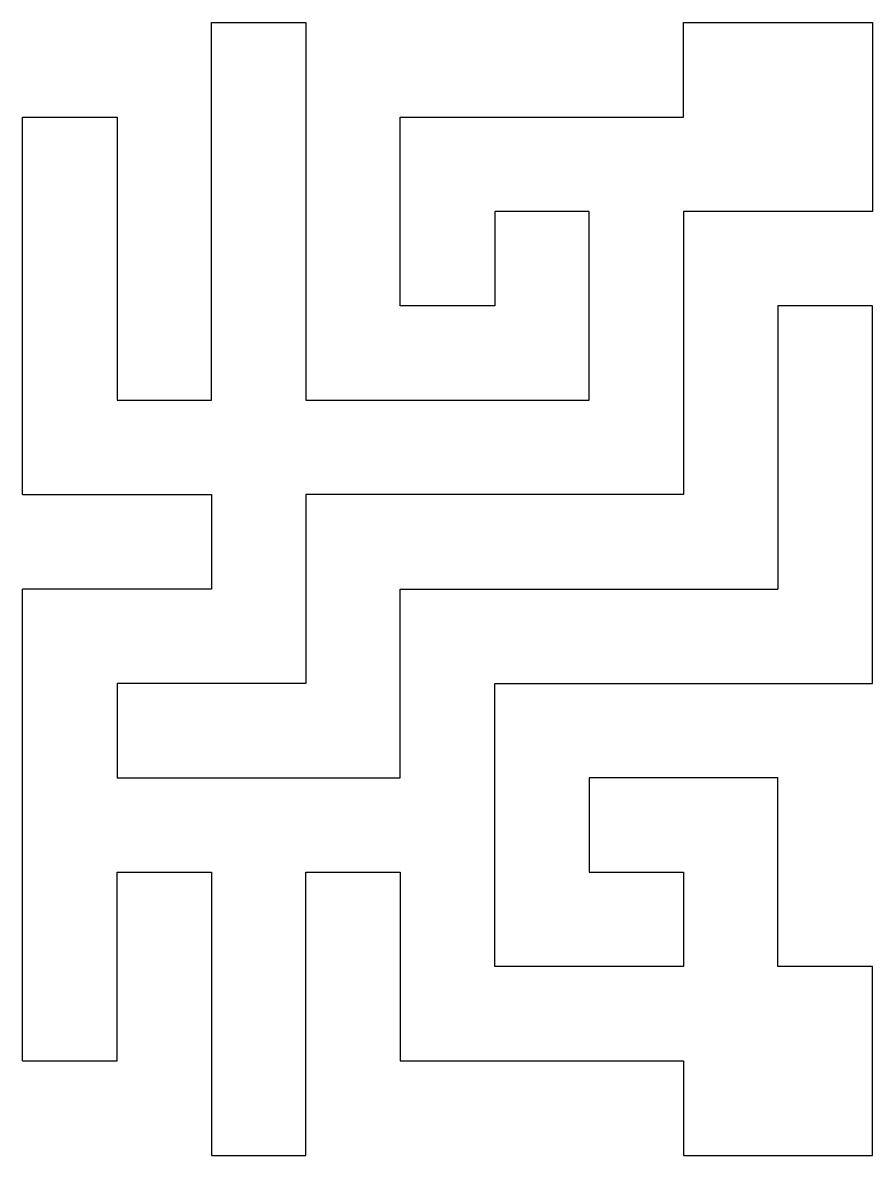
# Model space of a CAD drawing. Extents: x -30 to 60, y -60 to 60.
import ezdxf

# ---------------------------------------------------------------- set-up
doc = ezdxf.new("R2010")
doc.units = 0
doc.layers.add('VISIBLE', color=7, linetype='CONTINUOUS')

msp = doc.modelspace()

# ---------------------------------------------------------------- linework, layer by layer
at = {"layer": 'VISIBLE'}
for p, q in [((-10, 60), (0, 60)), ((0, 60), (0, 20)), ((-10, 20), (-10, 60)), ((40, 60), (60, 60)), ((40, 50), (40, 60)), ((60, 60), (60, 40)), ((-30, 50), (-20, 50)), ((-30, 10), (-30, 50)), ((-20, 50), (-20, 20)), ((10, 50), (40, 50)), ((10, 30), (10, 50)), ((20, 40), (20, 30)), ((30, 40), (20, 40)), ((30, 20), (30, 40)), ((40, 40), (40, 10)), ((60, 40), (40, 40)), ((20, 30), (10, 30)), ((60, 30), (50, 30)), ((50, 30), (50, 0)), ((60, -10), (60, 30)), ((-20, 20), (-10, 20)), ((0, 20), (30, 20)), ((-30, 10), (-10, 10)), ((-10, 10), (-10, 0)), ((0, 10), (0, -10)), ((40, 10), (0, 10)), ((-30, -50), (-30, 0)), ((-10, 0), (-30, 0)), ((10, 0), (50, 0)), ((10, -20), (10, 0)), ((-20, -10), (-20, -20)), ((0, -10), (-20, -10)), ((20, -40), (20, -10)), ((20, -10), (60, -10)), ((-20, -20), (10, -20)), ((50, -20), (30, -20)), ((30, -20), (30, -30)), ((50, -40), (50, -20)), ((-20, -50), (-20, -30)), ((-20, -30), (-10, -30)), ((-10, -30), (-10, -60)), ((0, -60), (0, -30)), ((0, -30), (10, -30)), ((10, -30), (10, -50)), ((30, -30), (40, -30)), ((40, -30), (40, -40)), ((40, -40), (20, -40)), ((60, -40), (50, -40)), ((60, -60), (60, -40)), ((-30, -50), (-20, -50)), ((10, -50), (40, -50)), ((40, -50), (40, -60)), ((-10, -60), (0, -60)), ((40, -60), (60, -60))]:
    msp.add_line(p, q, dxfattribs=at)

doc.saveas('drawing.dxf')
